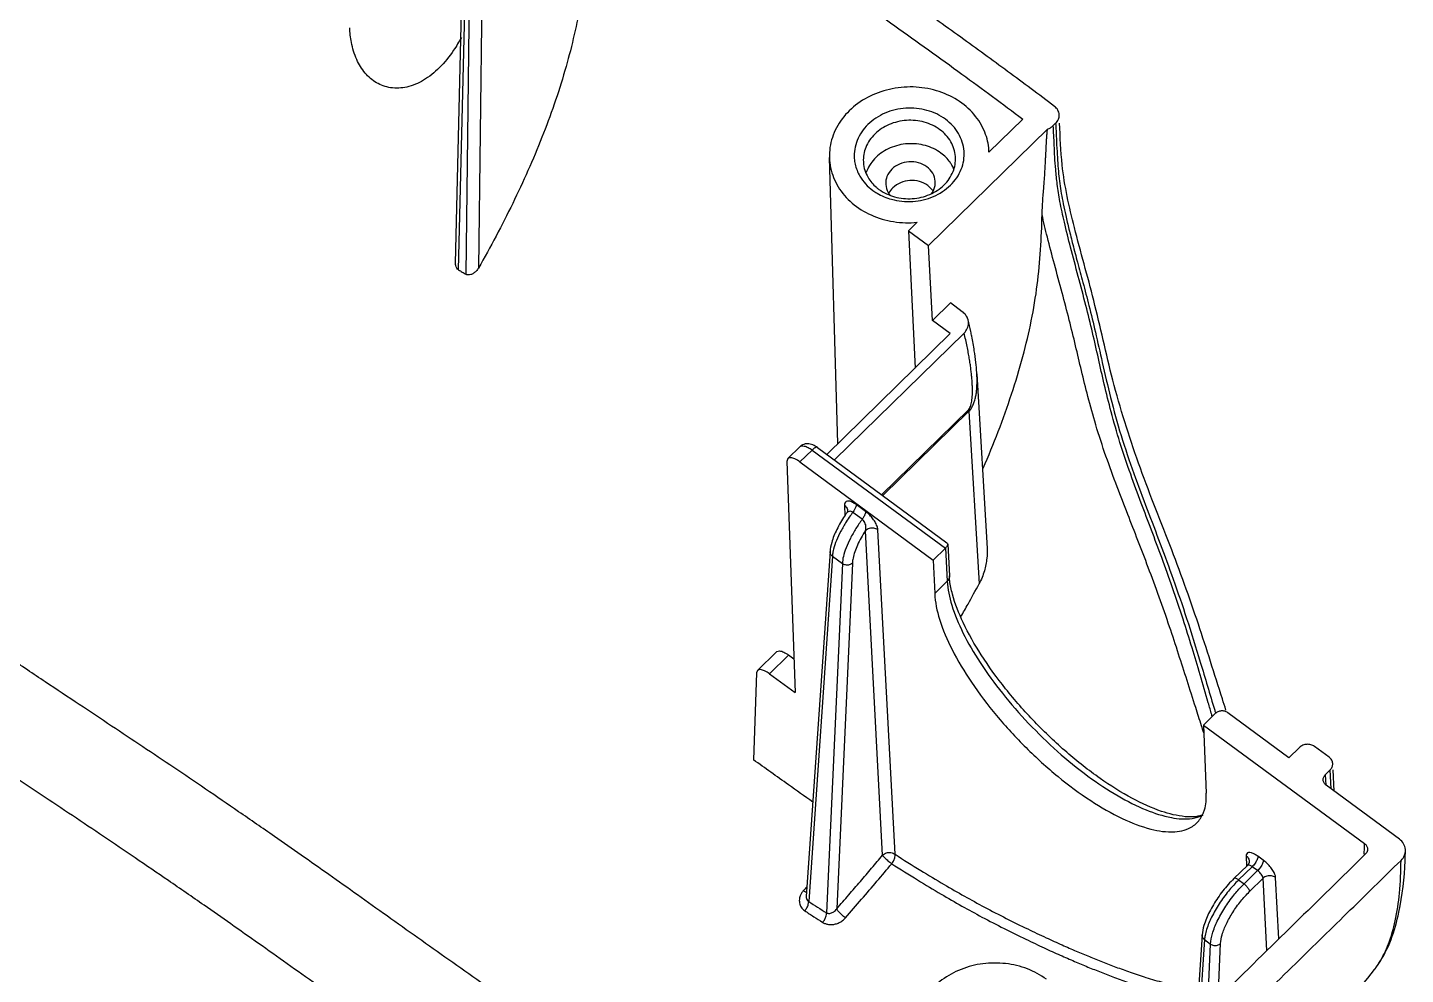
# Model space of a CAD drawing. Header units: inches. Extents: x 157915 to 159347, y -49911 to -48898.
# Drawn here: x 158983.06 to 159020.52, y -49868.74 to -49843.01 of the extents above; entities that cross this region are included whole.
import ezdxf

# ---------------------------------------------------------------- set-up
doc = ezdxf.new("R2010")
doc.units = ezdxf.units.IN
doc.header["$LTSCALE"] = 2
doc.header["$MEASUREMENT"] = 0
doc.layers.get('0').update_dxf_attribs({"linetype": 'CONTINUOUS'})

msp = doc.modelspace()

# ---------------------------------------------------------------- linework, layer by layer
at = {"color": 7, "linetype": 'Continuous'}
for p, q in [((158994.696, -49849.414), (158994.946, -49838.905)), ((158994.777, -49849.593), (158995.028, -49839.06)), ((158995.103, -49839.115), (158994.976, -49849.711)), ((158995.444, -49839.099), (158995.319, -49849.543)), ((159010.118, -49845.493), (159009.2, -49846.391)), ((159007.557, -49848.929), (159010.789, -49845.766)), ((159010.949, -49845.672), (159011.013, -49845.61)), ((159005.095, -49854.311), (159004.861, -49846.542)), ((159009.2, -49846.391), (159009.197, -49846.338)), ((159007.25, -49848.299), (159007.014, -49848.53)), ((159007.014, -49848.53), (159007.557, -49848.929)), ((159007.014, -49848.53), (159007.189, -49852.263)), ((159007.665, -49850.972), (159007.557, -49848.929)), ((159008.154, -49850.493), (159007.665, -49850.972)), ((159008.475, -49850.729), (159008.154, -49850.493)), ((159008.146, -49851.326), (159007.665, -49850.972)), ((159008.632, -49850.954), (159008.615, -49850.903)), ((159004.792, -49854.608), (159008.146, -49851.326)), ((159004.998, -49854.76), (159008.523, -49851.311)), ((159008.871, -49852.415), (159009.148, -49857.163)), ((159006.282, -49855.704), (159008.649, -49853.388)), ((159006.313, -49855.727), (159008.657, -49853.433)), ((159008.657, -49853.433), (159008.931, -49858.127)), ((159003.733, -49854.722), (159004.064, -49854.398)), ((159004.06, -49854.812), (159004.389, -49854.489)), ((159004.389, -49854.489), (159008.016, -49857.157)), ((159004.538, -49854.422), (159008.057, -49857.01)), ((159003.733, -49854.722), (159003.708, -49854.8)), ((159003.708, -49854.8), (159003.928, -49861.083)), ((159004.06, -49854.812), (159007.687, -49857.479)), ((159005.272, -49855.991), (159005.28, -49856.277)), ((159005.844, -49856.162), (159005.587, -49855.973)), ((159005.328, -49856.206), (159005.328, -49856.206)), ((159005.753, -49856.373), (159005.496, -49856.184)), ((159006.307, -49865.5), (159005.84, -49856.683)), ((159006.647, -49865.477), (159006.181, -49856.659)), ((159008.078, -49857.049), (159008.123, -49857.912)), ((159004.878, -49857.249), (159004.234, -49866.626)), ((159004.943, -49857.377), (159004.298, -49866.76)), ((159004.878, -49857.25), (159004.878, -49857.249)), ((159004.943, -49857.377), (159005.213, -49857.576)), ((159007.687, -49857.479), (159008.016, -49857.157)), ((159007.687, -49857.479), (159007.724, -49858.389)), ((159008.016, -49857.157), (159008.063, -49858.057)), ((159005.213, -49857.576), (159004.783, -49867.07)), ((159005.485, -49857.566), (159005.06, -49866.958)), ((159007.724, -49858.389), (159008.063, -49858.057)), ((159003.427, -49859.971), (159002.906, -49860.481)), ((159003.751, -49860.063), (159003.232, -49860.571)), ((159003.896, -49860.17), (159003.751, -49860.063)), ((159002.906, -49860.481), (159002.88, -49860.547)), ((159002.88, -49860.547), (159002.797, -49862.909)), ((159003.232, -49860.571), (159003.928, -49861.083)), ((159017.356, -49862.855), (159015.691, -49861.63)), ((159015.032, -49861.965), (159015.351, -49861.653)), ((159015.032, -49861.965), (159019.411, -49865.186)), ((159015.032, -49861.965), (159015.108, -49863.82)), ((159017.643, -49862.574), (159017.356, -49862.855)), ((159018.449, -49862.84), (159018.051, -49862.547)), ((159018.348, -49863.311), (159018.475, -49863.186)), ((159018.365, -49863.6), (159018.348, -49863.311)), ((159018.502, -49863.698), (159018.475, -49863.186)), ((159018.587, -49863.76), (159018.556, -49863.182)), ((159020.36, -49865.064), (159018.37, -49863.6)), ((159016.195, -49865.519), (159016.203, -49865.801)), ((159016.276, -49865.668), (159016.276, -49865.668)), ((159016.658, -49865.639), (159016.511, -49865.531)), ((159016.227, -49865.778), (159015.859, -49866.138)), ((159015.859, -49866.138), (159015.859, -49866.138)), ((159016.358, -49865.814), (159015.989, -49866.174)), ((159016.136, -49866.283), (159016.505, -49865.922)), ((159016.286, -49866.49), (159016.653, -49866.13)), ((159016.505, -49865.922), (159016.358, -49865.814)), ((159016.757, -49868.094), (159016.653, -49866.13)), ((159017.082, -49867.776), (159016.993, -49866.107)), ((159015.989, -49866.174), (159016.136, -49866.283)), ((159014.996, -49867.668), (159014.838, -49869.972)), ((159015.061, -49867.797), (159014.917, -49869.894)), ((159014.996, -49867.669), (159014.996, -49867.668)), ((159015.061, -49867.797), (159015.224, -49867.916)), ((159015.144, -49869.672), (159015.224, -49867.916)), ((159015.428, -49869.394), (159015.496, -49867.906))]:
    msp.add_line(p, q, dxfattribs=at)
for points, start_tangent, end_tangent in [([(158998.315, -49838.417), (158998.314, -49839.557), (158998.266, -49840.884), (158998.079, -49842.427), (158997.669, -49844.177), (158997.045, -49845.989), (158996.25, -49847.787), (158995.319, -49849.543)], (0.004081, -0.999992), (-0.498607, -0.866828)), ([(159010.982, -49845.148), (159010.343, -49844.669), (159009.708, -49844.199), (159009.075, -49843.735), (159008.432, -49843.269), (159007.762, -49842.788), (159007.046, -49842.278), (159006.264, -49841.726), (159005.397, -49841.118)], (-0.79799, 0.602671), (-0.818964, 0.573845)), ([(159004.822, -49841.68), (159006.637, -49842.959), (159008.465, -49844.272), (159010.118, -49845.493)], (0.818907, -0.573926), (0.799738, -0.600349)), ([(158994.854, -49843.275), (158994.644, -49843.624), (158994.254, -49844.101), (158993.822, -49844.44), (158993.37, -49844.624), (158992.931, -49844.642), (158992.546, -49844.506), (158992.238, -49844.244), (158992.01, -49843.877), (158991.865, -49843.409), (158991.819, -49843.01)], (-0.472741, -0.881202), (-0.046412, 0.998922)), ([(159009.198, -49846.338), (159009.087, -49845.851), (159008.792, -49845.365), (159008.34, -49844.978), (159007.771, -49844.723), (159007.137, -49844.622), (159006.493, -49844.686), (159005.897, -49844.908), (159005.402, -49845.268), (159005.052, -49845.735), (159004.877, -49846.267), (159004.862, -49846.542)], (-0.06476, 0.997901), (0.030097, -0.999547)), ([(159011.109, -49845.374), (159011.071, -49845.249), (159010.982, -49845.148)], (-0.062242, 0.998061), (-0.797974, 0.602692)), ([(159008.019, -49845.5), (159007.514, -49845.257), (159006.936, -49845.199), (159006.372, -49845.334), (159005.909, -49845.641), (159005.616, -49846.074), (159005.539, -49846.566), (159005.562, -49846.72)], (-0.805578, 0.59249), (0.217224, -0.976122)), ([(159007.865, -49845.783), (159007.442, -49845.579), (159006.957, -49845.531), (159006.484, -49845.644), (159006.096, -49845.901), (159005.85, -49846.264), (159005.784, -49846.652)], (-0.805578, 0.59249), (0.045377, -0.99897)), ([(159008.446, -49846.859), (159008.523, -49846.366), (159008.373, -49845.889), (159008.019, -49845.5)], (0.369972, 0.929043), (-0.805578, 0.59249)), ([(159011.013, -49845.61), (159011.088, -49845.5), (159011.109, -49845.374)], (0.714712, 0.699419), (-0.062242, 0.998061)), ([(159008.29, -49846.535), (159008.288, -49846.51), (159008.162, -49846.109), (159007.865, -49845.783)], (-0.045377, 0.99897), (-0.805578, 0.59249)), ([(159010.644, -49848.088), (159010.655, -49847.851), (159010.669, -49847.634), (159010.685, -49847.438), (159010.698, -49847.262), (159010.71, -49847.105), (159010.719, -49846.962), (159010.727, -49846.833), (159010.734, -49846.714), (159010.739, -49846.604), (159010.744, -49846.503), (159010.749, -49846.41), (159010.753, -49846.324), (159010.757, -49846.245), (159010.76, -49846.171), (159010.764, -49846.102), (159010.768, -49846.039), (159010.772, -49845.979), (159010.776, -49845.922), (159010.78, -49845.868), (159010.785, -49845.817), (159010.789, -49845.766)], (0.023586, 0.999722), (0.099089, 0.995079)), ([(159010.789, -49845.766), (159010.875, -49845.729), (159010.949, -49845.672)], (0.953308, 0.302001), (0.714712, 0.699419)), ([(159015.257, -49861.68), (159015.163, -49861.361), (159014.94, -49860.597), (159014.722, -49859.864), (159014.478, -49859.088), (159014.19, -49858.233), (159013.897, -49857.414), (159013.617, -49856.664), (159013.34, -49855.932), (159013.053, -49855.149), (159012.762, -49854.282), (159012.522, -49853.451), (159012.336, -49852.703), (159012.176, -49852.001), (159012.016, -49851.297), (159011.834, -49850.557), (159011.628, -49849.769), (159011.419, -49848.98), (159011.25, -49848.294), (159011.131, -49847.732), (159011.057, -49847.264), (159011.015, -49846.867), (159010.99, -49846.521), (159010.975, -49846.212), (159010.962, -49845.932), (159010.949, -49845.672)], (-0.279418, 0.96017), (-0.054559, 0.998511)), ([(159011.013, -49845.61), (159011.032, -49846.019), (159011.05, -49846.375), (159011.07, -49846.692), (159011.095, -49846.979), (159011.127, -49847.247), (159011.167, -49847.514), (159011.22, -49847.798), (159011.288, -49848.117), (159011.374, -49848.484), (159011.48, -49848.905), (159011.607, -49849.387), (159011.754, -49849.936), (159011.918, -49850.565), (159012.093, -49851.285), (159012.281, -49852.109), (159012.506, -49853.061), (159012.792, -49854.093), (159013.141, -49855.132), (159013.503, -49856.106), (159013.856, -49857.035), (159014.208, -49857.997), (159014.574, -49859.066), (159014.946, -49860.255), (159015.337, -49861.562)], (0.05448, -0.998515), (0.285031, -0.958518)), ([(159015.643, -49861.559), (159015.546, -49861.254), (159014.893, -49859.221), (159014.117, -49857.068), (159013.266, -49854.847), (159012.568, -49852.589), (159012.049, -49850.424), (159011.522, -49848.44), (159011.191, -49846.741), (159011.12, -49845.603)], (-0.302411, 0.953178), (-0.045273, 0.998975)), ([(159007.895, -49846.418), (159007.472, -49846.215), (159006.987, -49846.166), (159006.514, -49846.279), (159006.125, -49846.537)], (-0.805578, 0.59249), (-0.714315, -0.699824)), ([(159004.862, -49846.542), (159004.894, -49846.817), (159005.101, -49847.335), (159005.479, -49847.777), (159005.996, -49848.101), (159006.604, -49848.281), (159007.25, -49848.299)], (0.030097, -0.999547), (0.995095, 0.098925)), ([(159005.784, -49846.652), (159005.785, -49846.677), (159005.911, -49847.078), (159006.138, -49847.349)], (0.045377, -0.99897), (0.757647, -0.652665)), ([(159006.125, -49846.537), (159005.88, -49846.9)], (-0.714315, -0.699824), (-0.369972, -0.929043)), ([(159006.208, -49847.404), (159006.631, -49847.607), (159007.116, -49847.656), (159007.589, -49847.543), (159007.978, -49847.286), (159008.223, -49846.923), (159008.29, -49846.535)], (0.805578, -0.59249), (-0.045377, 0.99897)), ([(159007.513, -49846.792), (159007.285, -49846.683), (159007.024, -49846.657), (159006.769, -49846.717), (159006.56, -49846.856), (159006.427, -49847.052), (159006.392, -49847.261)], (-0.805578, 0.59249), (0.045985, -0.998942)), ([(159008.144, -49846.67), (159007.895, -49846.418)], (-0.577347, 0.816499), (-0.805578, 0.59249)), ([(159005.562, -49846.72), (159005.689, -49847.044), (159006.043, -49847.433)], (0.217224, -0.976122), (0.805578, -0.59249)), ([(159005.88, -49846.9), (159005.864, -49846.944)], (-0.369972, -0.929043), (-0.323786, -0.946131)), ([(159006.548, -49847.675), (159007.126, -49847.734), (159007.689, -49847.599), (159008.153, -49847.292), (159008.446, -49846.859)], (0.963375, -0.268158), (0.369972, 0.929043)), ([(159007.741, -49847.197), (159007.74, -49847.184), (159007.672, -49846.968), (159007.513, -49846.792)], (-0.045985, 0.998942), (-0.805578, 0.59249)), ([(159008.192, -49846.745), (159008.144, -49846.67)], (-0.502221, 0.864739), (-0.577347, 0.816499)), ([(159008.252, -49846.867), (159008.192, -49846.745)], (-0.375255, 0.926922), (-0.502221, 0.864739)), ([(159006.138, -49847.349), (159006.208, -49847.404)], (0.757647, -0.652665), (0.805578, -0.59249)), ([(159006.392, -49847.261), (159006.393, -49847.274), (159006.46, -49847.49), (159006.509, -49847.56)], (0.045985, -0.998942), (0.631541, -0.775342)), ([(159006.583, -49847.364), (159006.474, -49847.51)], (-0.714315, -0.699824), (-0.465606, -0.884992)), ([(159007.536, -49847.3), (159007.308, -49847.191), (159007.047, -49847.165), (159006.793, -49847.226), (159006.583, -49847.364)], (-0.805578, 0.59249), (-0.714315, -0.699824)), ([(159007.679, -49847.449), (159007.536, -49847.3)], (-0.55404, 0.83249), (-0.805578, 0.59249)), ([(159007.641, -49847.522), (159007.705, -49847.406), (159007.741, -49847.197)], (0.583026, 0.812454), (-0.045985, 0.998942)), ([(159006.043, -49847.433), (159006.156, -49847.508)], (0.805578, -0.59249), (0.857714, -0.514127)), ([(159006.156, -49847.508), (159006.548, -49847.675)], (0.857714, -0.514127), (0.963375, -0.268158)), ([(159009.043, -49854.982), (159009.452, -49853.985), (159010.122, -49851.944), (159010.513, -49849.998), (159010.644, -49848.088)], (0.397506, 0.9176), (0.023569, 0.999722)), ([(159014.978, -49861.982), (159014.821, -49861.49), (159014.586, -49860.753), (159014.356, -49860.037), (159014.111, -49859.295), (159013.828, -49858.486), (159013.531, -49857.681), (159013.25, -49856.945), (159012.973, -49856.238), (159012.684, -49855.49), (159012.382, -49854.66), (159012.104, -49853.804), (159011.889, -49853.034), (159011.715, -49852.332), (159011.554, -49851.654), (159011.383, -49850.956), (159011.19, -49850.216), (159010.98, -49849.44), (159010.787, -49848.7), (159010.644, -49848.088)], (-0.305117, 0.952315), (-0.208406, 0.978042)), ([(158994.777, -49849.593), (158994.729, -49849.547), (158994.701, -49849.478), (158994.696, -49849.415)], (-0.861522, 0.507719), (0.024315, 0.999704)), ([(158994.777, -49849.593), (158994.877, -49849.652), (158994.976, -49849.711)], (0.861522, -0.507719), (0.859766, -0.510688)), ([(158995.319, -49849.543), (158995.258, -49849.626), (158995.186, -49849.687), (158995.112, -49849.723), (158995.039, -49849.731), (158994.976, -49849.711)], (-0.498607, -0.866828), (-0.859766, 0.510688)), ([(159008.559, -49850.809), (159008.475, -49850.729)], (-0.623347, 0.781946), (-0.805578, 0.59249)), ([(159003.568, -49874.165), (159002.993, -49873.851), (159002.515, -49873.582), (159002.045, -49873.313), (159001.133, -49872.772), (159000.255, -49872.232), (158999.408, -49871.694), (158997.794, -49870.627), (158997.025, -49870.103), (158996.276, -49869.586), (158995.382, -49868.961), (158994.511, -49868.346), (158992.834, -49867.154), (158992.03, -49866.582), (158991.251, -49866.03), (158990.497, -49865.499), (158989.77, -49864.991), (158988.799, -49864.32), (158987.896, -49863.703), (158987.035, -49863.121), (158986.192, -49862.556), (158985.343, -49861.991), (158984.466, -49861.408), (158983.54, -49860.792), (158983.053, -49860.464), (158982.546, -49860.117), (158981.873, -49859.647), (158981.521, -49859.395), (158981.158, -49859.132), (158980.402, -49858.569), (158979.605, -49857.962), (158977.918, -49856.639), (158977.048, -49855.938), (158976.177, -49855.21), (158975.498, -49854.618), (158974.77, -49853.952), (158973.224, -49852.436), (158971.837, -49850.975)], (-0.880099, 0.474791), (-0.679136, 0.734012)), ([(159008.523, -49851.31), (159008.609, -49851.189), (159008.642, -49851.043), (159008.631, -49850.954)], (0.714712, 0.699419), (-0.243022, 0.970021)), ([(159008.615, -49850.903), (159008.559, -49850.809)], (-0.383715, 0.923451), (-0.623347, 0.781946)), ([(159008.705, -49851.269), (159008.632, -49850.954)], (-0.210401, 0.977615), (-0.243839, 0.969816)), ([(159008.689, -49852.143), (159008.666, -49851.997), (159008.638, -49851.841), (159008.606, -49851.675), (159008.568, -49851.498), (159008.523, -49851.311)], (-0.145146, 0.98941), (-0.24158, 0.970381)), ([(159008.732, -49851.397), (159008.705, -49851.269)], (-0.196923, 0.980419), (-0.210401, 0.977615)), ([(159008.871, -49852.417), (159008.869, -49852.385), (159008.844, -49852.109), (159008.801, -49851.789), (159008.732, -49851.397)], (-0.058095, 0.998311), (-0.196923, 0.980419)), ([(159008.723, -49852.409), (159008.707, -49852.28), (159008.689, -49852.143)], (-0.10645, 0.994318), (-0.145146, 0.98941)), ([(159008.657, -49853.433), (159008.727, -49853.343), (159008.781, -49853.237), (159008.816, -49853.13), (159008.843, -49853.018), (159008.86, -49852.902), (159008.871, -49852.781), (159008.876, -49852.655), (159008.875, -49852.522), (159008.871, -49852.417)], (0.732019, 0.681284), (-0.05805, 0.998314)), ([(159008.748, -49852.752), (159008.743, -49852.645), (159008.734, -49852.53), (159008.723, -49852.409)], (-0.037235, 0.999307), (-0.10645, 0.994318)), ([(159001.656, -49876.036), (159001.081, -49875.722), (159000.603, -49875.453), (159000.133, -49875.184), (158999.222, -49874.643), (158998.343, -49874.103), (158997.496, -49873.565), (158995.882, -49872.498), (158995.113, -49871.974), (158994.364, -49871.457), (158993.47, -49870.832), (158992.599, -49870.217), (158990.922, -49869.025), (158990.118, -49868.453), (158989.339, -49867.901), (158988.585, -49867.37), (158987.858, -49866.862), (158986.887, -49866.191), (158985.984, -49865.574), (158985.123, -49864.992), (158984.28, -49864.427), (158983.431, -49863.862), (158982.554, -49863.279), (158981.628, -49862.663), (158981.141, -49862.335), (158980.634, -49861.989), (158979.961, -49861.518), (158979.609, -49861.266), (158979.246, -49861.003), (158978.49, -49860.44), (158977.693, -49859.833), (158976.006, -49858.51), (158975.136, -49857.809), (158974.265, -49857.081), (158973.586, -49856.489), (158972.858, -49855.823), (158971.312, -49854.307), (158969.925, -49852.846)], (-0.880095, 0.474797), (-0.679135, 0.734014)), ([(159008.649, -49853.388), (159008.684, -49853.338), (159008.71, -49853.271), (159008.727, -49853.198), (159008.738, -49853.121), (159008.746, -49853.037), (159008.75, -49852.948), (159008.751, -49852.853), (159008.748, -49852.752)], (0.719529, 0.694462), (-0.037235, 0.999307)), ([(159008.649, -49853.388), (159008.653, -49853.404), (159008.655, -49853.419), (159008.657, -49853.433)], (0.245187, -0.969476), (0.046105, -0.998937)), ([(159004.133, -49854.349), (159004.064, -49854.398)], (-0.893564, -0.448936), (-0.71538, -0.698736)), ([(159004.065, -49854.398), (159004.098, -49854.379), (159004.178, -49854.381), (159004.28, -49854.42), (159004.389, -49854.489)], (0.733816, 0.679348), (0.805571, -0.592499)), ([(159004.413, -49854.35), (159004.267, -49854.318), (159004.133, -49854.349)], (-0.922948, 0.384924), (-0.893564, -0.448936)), ([(159004.537, -49854.423), (159004.53, -49854.417), (159004.47, -49854.428), (159004.389, -49854.489)], (-0.740167, 0.672423), (-0.714712, -0.699419)), ([(159004.538, -49854.422), (159004.413, -49854.35)], (-0.804515, 0.593933), (-0.922948, 0.384924)), ([(159004.06, -49854.812), (159003.922, -49854.729), (159003.807, -49854.698), (159003.733, -49854.722)], (-0.805578, 0.59249), (-0.720004, -0.69397)), ([(159005.587, -49855.973), (159005.488, -49855.912), (159005.391, -49855.879), (159005.318, -49855.888), (159005.28, -49855.931), (159005.272, -49855.991)], (-0.805726, 0.592288), (0.028942, -0.999581)), ([(159005.272, -49855.991), (159005.341, -49856.078), (159005.353, -49856.139)], (0.803282, -0.595599), (0.030674, -0.999529)), ([(159005.587, -49855.973), (159005.578, -49856.033), (159005.546, -49856.107), (159005.496, -49856.184)], (0.040893, -0.999164), (-0.597733, -0.801696)), ([(159005.276, -49856.283), (159005.063, -49856.65), (159004.923, -49857.004), (159004.878, -49857.25)], (-0.55401, -0.83251), (-0.065128, -0.997877)), ([(159005.753, -49856.373), (159005.582, -49856.623), (159005.431, -49856.89), (159005.314, -49857.151), (159005.241, -49857.385), (159005.213, -49857.576)], (-0.595518, -0.803342), (-0.046618, -0.998913)), ([(159005.328, -49856.206), (159005.276, -49856.283)], (-0.574831, -0.818272), (-0.55401, -0.83251)), ([(159005.429, -49856.276), (159005.32, -49856.439)], (-0.577168, -0.816625), (-0.53589, -0.844288)), ([(159005.35, -49856.161), (159005.328, -49856.206)], (-0.246948, -0.969029), (-0.581358, -0.813648)), ([(159005.352, -49856.18), (159005.328, -49856.206)], (-0.758894, -0.651214), (-0.57163, -0.820511)), ([(159005.353, -49856.139), (159005.35, -49856.161)], (-0.046967, -0.998896), (-0.246948, -0.969029)), ([(159005.496, -49856.184), (159005.45, -49856.16), (159005.398, -49856.156), (159005.352, -49856.18)], (-0.807731, 0.589551), (-0.758894, -0.651214)), ([(159005.47, -49856.219), (159005.429, -49856.276)], (-0.591239, -0.806497), (-0.577168, -0.816625)), ([(159005.496, -49856.184), (159005.47, -49856.219)], (-0.599967, -0.800025), (-0.591239, -0.806497)), ([(159005.844, -49856.162), (159005.834, -49856.222), (159005.802, -49856.295), (159005.753, -49856.373)], (0.040906, -0.999163), (-0.597728, -0.801699)), ([(159005.84, -49856.683), (159005.855, -49856.6), (159005.848, -49856.525), (159005.824, -49856.46), (159005.79, -49856.409), (159005.753, -49856.373)], (0.294047, 0.955791), (-0.803419, 0.595414)), ([(159006.181, -49856.659), (159006.158, -49856.557), (159006.102, -49856.444), (159006.023, -49856.333), (159005.933, -49856.237), (159005.844, -49856.162)], (-0.052293, 0.998632), (-0.805436, 0.592683)), ([(159005.32, -49856.439), (159005.17, -49856.699), (159005.053, -49856.95)], (-0.53589, -0.844288), (-0.372212, -0.928148)), ([(159005.84, -49856.683), (159005.723, -49856.877), (159005.624, -49857.074), (159005.55, -49857.26), (159005.504, -49857.426), (159005.485, -49857.566)], (-0.547379, -0.836885), (-0.044905, -0.998991)), ([(159006.181, -49856.659), (159006.069, -49856.614), (159005.944, -49856.623), (159005.84, -49856.683)], (-0.807876, 0.589352), (-0.71604, -0.698059)), ([(159005.053, -49856.95), (159004.976, -49857.18), (159004.958, -49857.262)], (-0.372212, -0.928148), (-0.187276, -0.982307)), ([(159008.069, -49857.085), (159008.016, -49857.157)], (-0.389751, -0.92092), (-0.714712, -0.699419)), ([(159008.057, -49857.011), (159008.075, -49857.035), (159008.078, -49857.046)], (0.787759, -0.615984), (0.062879, -0.998021)), ([(159008.078, -49857.046), (159008.069, -49857.085)], (0.062879, -0.998021), (-0.389751, -0.92092)), ([(159004.943, -49857.377), (159004.888, -49857.308), (159004.878, -49857.25)], (-0.80288, 0.59614), (0.053839, 0.99855)), ([(159004.958, -49857.262), (159004.943, -49857.377)], (-0.187276, -0.982307), (-0.066954, -0.997756)), ([(159009.148, -49857.161), (159009.142, -49857.428), (159009.075, -49857.772), (159008.931, -49858.127)], (0.05888, -0.998265), (-0.469418, -0.882976)), ([(159005.485, -49857.566), (159005.402, -49857.61), (159005.302, -49857.613), (159005.213, -49857.576)], (-0.741644, -0.670793), (-0.808275, 0.588805)), ([(159008.123, -49857.912), (159008.118, -49857.961), (159008.063, -49858.057)], (0.049267, -0.998786), (-0.713413, -0.700744)), ([(159008.063, -49858.057), (159008.188, -49858.705), (159008.493, -49859.455), (159008.96, -49860.267), (159009.565, -49861.102), (159010.279, -49861.92), (159011.067, -49862.683), (159011.891, -49863.351), (159012.709, -49863.89), (159013.477, -49864.272), (159014.159, -49864.48), (159014.721, -49864.504)], (0.052806, -0.998605), (0.989271, 0.14609)), ([(159008.134, -49858.045), (159008.123, -49857.912)], (-0.120635, 0.992697), (-0.050113, 0.998744)), ([(159008.207, -49858.407), (159008.134, -49858.045)], (-0.259233, 0.965815), (-0.120635, 0.992697)), ([(159008.438, -49859.017), (159008.631, -49858.676), (159008.931, -49858.127)], (0.499395, 0.866374), (0.469418, 0.882976)), ([(159007.724, -49858.389), (159007.857, -49859.091), (159008.197, -49859.911), (159008.723, -49860.8), (159009.407, -49861.707), (159010.207, -49862.578), (159011.077, -49863.364), (159011.967, -49864.019), (159012.825, -49864.504), (159013.601, -49864.792), (159014.25, -49864.865), (159014.735, -49864.72), (159014.85, -49864.625)], (0.040965, -0.999161), (0.707097, 0.707117)), ([(159015, -49864.407), (159014.988, -49864.412), (159014.538, -49864.455), (159013.891, -49864.311), (159013.099, -49863.959), (159012.221, -49863.414), (159011.317, -49862.706), (159010.444, -49861.878), (159009.653, -49860.978), (159008.99, -49860.058), (159008.498, -49859.179), (159008.207, -49858.407)], (-0.933219, -0.359308), (-0.259233, 0.965815)), ([(159003.427, -49859.971), (159003.431, -49859.968), (159003.506, -49859.949), (159003.618, -49859.983), (159003.751, -49860.063)], (0.695132, 0.718882), (0.805578, -0.59249)), ([(159003.232, -49860.571), (159003.099, -49860.491), (159002.986, -49860.458), (159002.909, -49860.478), (159002.906, -49860.481)], (-0.805578, 0.59249), (-0.697745, -0.716346)), ([(159015.337, -49861.562), (159015.362, -49861.649)], (0.285031, -0.958518), (0.285285, -0.958443)), ([(159015.691, -49861.63), (159015.61, -49861.591), (159015.517, -49861.582), (159015.425, -49861.604), (159015.351, -49861.653)], (-0.805578, 0.59249), (-0.714712, -0.699419)), ([(159015.041, -49862.177), (159014.978, -49861.982)], (-0.306272, 0.951944), (-0.305117, 0.952315)), ([(159015.271, -49861.731), (159015.257, -49861.68)], (-0.279464, 0.960156), (-0.279418, 0.96017)), ([(159018.051, -49862.547), (159017.954, -49862.5), (159017.841, -49862.489), (159017.732, -49862.515), (159017.643, -49862.574)], (-0.805578, 0.59249), (-0.714712, -0.699419)), ([(159004.41, -49864.057), (159003.746, -49863.586), (159002.797, -49862.909)], (-0.817509, 0.575916), (-0.813817, 0.581121)), ([(159018.547, -49863.012), (159018.547, -49863.008), (159018.518, -49862.915), (159018.449, -49862.84)], (-0.052334, 0.99863), (-0.805578, 0.59249)), ([(159018.475, -49863.186), (159018.532, -49863.103), (159018.547, -49863.012)], (0.714712, 0.699419), (-0.052334, 0.99863)), ([(159018.288, -49863.458), (159018.301, -49863.38), (159018.348, -49863.311)], (-0.058118, 0.99831), (0.714712, 0.699419)), ([(159018.37, -49863.6), (159018.313, -49863.538), (159018.288, -49863.46), (159018.288, -49863.458)], (-0.805578, 0.59249), (-0.058118, 0.99831)), ([(159015.061, -49864.27), (159015.108, -49863.82)], (0.2903, 0.956936), (-0.040965, 0.999161)), ([(159014.85, -49864.625), (159015.026, -49864.365), (159015.061, -49864.27)], (0.707097, 0.707117), (0.2903, 0.956936)), ([(159014.721, -49864.504), (159015.02, -49864.413)], (0.989271, 0.14609), (0.893954, 0.448158)), ([(159019.403, -49865.472), (159019.408, -49865.335)], (0.039754, 0.999209), (0.02795, 0.999609)), ([(159019.408, -49865.335), (159019.411, -49865.186)], (0.02795, 0.999609), (0.016109, 0.99987)), ([(159019.411, -49865.186), (159019.468, -49865.248), (159019.493, -49865.326), (159019.493, -49865.341)], (0.805578, -0.59249), (-0.015595, -0.999878)), ([(159019.493, -49865.341), (159019.48, -49865.406), (159019.433, -49865.475)], (-0.015595, -0.999878), (-0.713752, -0.700399)), ([(159020.524, -49865.376), (159020.523, -49865.345), (159020.474, -49865.19), (159020.36, -49865.064)], (0.018588, 0.999827), (-0.805578, 0.59249)), ([(159020.404, -49865.643), (159020.498, -49865.504), (159020.524, -49865.376)], (0.714427, 0.69971), (0.018588, 0.999827)), ([(159020.515, -49865.653), (159020.524, -49865.376)], (0.042354, 0.999103), (0.019283, 0.999814)), ([(159005.06, -49866.958), (159005.386, -49866.583), (159005.703, -49866.215), (159006.01, -49865.854), (159006.307, -49865.5)], (0.659303, 0.751877), (0.640113, 0.768281)), ([(159005.3, -49867.204), (159005.737, -49866.701), (159006.155, -49866.211), (159006.556, -49865.733)], (0.658682, 0.752421), (0.639663, 0.768656)), ([(159006.307, -49865.5), (159006.411, -49865.44), (159006.535, -49865.431), (159006.647, -49865.477)], (0.716039, 0.69806), (0.807876, -0.589353)), ([(159006.307, -49865.5), (159006.36, -49865.566), (159006.453, -49865.653), (159006.556, -49865.733)], (0.482309, -0.876001), (0.821651, -0.569991)), ([(159006.556, -49865.733), (159006.612, -49865.644), (159006.644, -49865.553), (159006.647, -49865.477)], (0.630116, 0.776501), (-0.182404, 0.983224)), ([(159006.556, -49865.733), (159007.26, -49866.175), (159007.9, -49866.561), (159008.463, -49866.884), (159009.01, -49867.183), (159009.611, -49867.494), (159010.2, -49867.785), (159010.705, -49868.023), (159011.14, -49868.22), (159011.528, -49868.389), (159011.891, -49868.541), (159012.248, -49868.684), (159012.617, -49868.824), (159013.013, -49868.966), (159013.446, -49869.109), (159013.924, -49869.252), (159014.45, -49869.388), (159014.872, -49869.477)], (0.841102, -0.540877), (0.983344, -0.181756)), ([(159006.647, -49865.477), (159007.344, -49865.915), (159007.978, -49866.296), (159008.535, -49866.616), (159009.076, -49866.911), (159009.67, -49867.219), (159010.254, -49867.508), (159010.755, -49867.745), (159011.187, -49867.941), (159011.571, -49868.109), (159011.93, -49868.259), (159012.284, -49868.401), (159012.649, -49868.541), (159013.041, -49868.681), (159013.469, -49868.823), (159013.942, -49868.964), (159014.462, -49869.097), (159014.892, -49869.186)], (0.841513, -0.540237), (0.984258, -0.176735)), ([(159019.433, -49865.475), (159017.515, -49867.353), (159015.496, -49869.328), (159013.251, -49871.525)], (-0.714214, -0.699928), (-0.714712, -0.699419)), ([(159013.903, -49872.004), (159015.766, -49870.181), (159017.439, -49868.544), (159018.933, -49867.081), (159020.404, -49865.643)], (0.714712, 0.699419), (0.714712, 0.699419)), ([(159016.511, -49865.531), (159016.424, -49865.475), (159016.334, -49865.437), (159016.256, -49865.431), (159016.208, -49865.462), (159016.195, -49865.519)], (-0.805642, 0.592403), (0.028812, -0.999585)), ([(159016.195, -49865.519), (159016.264, -49865.607), (159016.276, -49865.668)], (0.803282, -0.595599), (0.030674, -0.999529)), ([(159016.248, -49865.753), (159016.227, -49865.778)], (-0.572342, -0.820015), (-0.714979, -0.699145)), ([(159016.244, -49865.769), (159016.227, -49865.778)], (-0.971017, -0.23901), (-0.73768, -0.675151)), ([(159016.358, -49865.814), (159016.319, -49865.789), (159016.279, -49865.772), (159016.244, -49865.769)], (-0.805595, 0.592466), (-0.971017, -0.23901)), ([(159016.276, -49865.668), (159016.273, -49865.7), (159016.248, -49865.753)], (0.031342, -0.999509), (-0.572342, -0.820015)), ([(159016.398, -49865.769), (159016.358, -49865.814)], (-0.639596, -0.768711), (-0.714712, -0.699419)), ([(159016.511, -49865.531), (159016.492, -49865.615), (159016.436, -49865.719), (159016.398, -49865.769)], (0.040965, -0.999161), (-0.639596, -0.768711)), ([(159016.658, -49865.639), (159016.64, -49865.724), (159016.584, -49865.827), (159016.505, -49865.922)], (0.040965, -0.999161), (-0.714712, -0.699419)), ([(159016.993, -49866.107), (159016.975, -49866.026), (159016.921, -49865.92), (159016.838, -49865.808), (159016.746, -49865.712), (159016.658, -49865.639)], (-0.053305, 0.998578), (-0.805514, 0.592577)), ([(159019.782, -49868.472), (159020.346, -49867.054), (159020.515, -49865.653)], (0.567192, 0.823586), (0.042354, 0.999103)), ([(159019.819, -49868.413), (159020.064, -49867.914), (159020.247, -49867.286), (159020.362, -49866.533), (159020.404, -49865.642)], (0.530956, 0.847399), (0.004238, 0.999991)), ([(159015.859, -49866.138), (159015.706, -49866.298)], (-0.714768, -0.699361), (-0.664921, -0.746913)), ([(159015.989, -49866.174), (159015.917, -49866.135), (159015.866, -49866.133), (159015.859, -49866.139)], (-0.805578, 0.59249), (-0.652969, -0.757385)), ([(159016.653, -49866.13), (159016.645, -49866.094), (159016.621, -49866.047), (159016.585, -49865.997), (159016.544, -49865.954), (159016.505, -49865.922)], (-0.045994, 0.998942), (-0.80556, 0.592514)), ([(159016.993, -49866.107), (159016.882, -49866.062), (159016.757, -49866.07), (159016.653, -49866.13)], (-0.807876, 0.589353), (-0.716039, -0.69806)), ([(159004.155, -49866.466), (159004.102, -49866.538)], (-0.659187, -0.751979), (-0.509886, -0.860242)), ([(159004.184, -49866.432), (159004.154, -49866.465)], (-0.65985, -0.751397), (-0.660246, -0.75105)), ([(159004.155, -49866.466), (159004.232, -49866.512), (159004.24, -49866.517)], (0.817496, -0.575935), (0.88617, -0.46336)), ([(159004.252, -49866.354), (159004.184, -49866.432)], (-0.658928, -0.752206), (-0.65985, -0.751397)), ([(159015.706, -49866.298), (159015.424, -49866.659), (159015.195, -49867.044), (159015.045, -49867.414), (159014.996, -49867.669)], (-0.664921, -0.746913), (-0.064895, -0.997892)), ([(159015.713, -49866.478), (159015.459, -49866.826), (159015.255, -49867.183), (159015.119, -49867.518)], (-0.631112, -0.775691), (-0.300963, -0.953636)), ([(159015.224, -49867.916), (159015.276, -49867.634), (159015.409, -49867.296), (159015.609, -49866.937), (159015.861, -49866.587), (159016.08, -49866.339)], (0.046776, 0.998905), (0.697364, 0.716717)), ([(159015.496, -49867.906), (159015.541, -49867.663), (159015.656, -49867.369), (159015.829, -49867.057), (159016.048, -49866.753), (159016.286, -49866.49)], (0.045227, 0.998977), (0.71475, 0.69938)), ([(159015.946, -49866.217), (159015.713, -49866.478)], (-0.701827, -0.712347), (-0.631112, -0.775691)), ([(159015.989, -49866.174), (159015.946, -49866.217)], (-0.714728, -0.699402), (-0.701827, -0.712347)), ([(159016.08, -49866.339), (159016.136, -49866.283)], (0.697364, 0.716717), (0.71473, 0.6994)), ([(159016.136, -49866.283), (159016.209, -49866.349), (159016.263, -49866.425), (159016.286, -49866.49)], (0.805578, -0.59249), (0.058484, -0.998288)), ([(159004.102, -49866.538), (159004.084, -49866.572), (159004.046, -49866.697), (159004.055, -49866.829), (159004.109, -49866.939), (159004.191, -49867.015)], (-0.509886, -0.860242), (0.837799, -0.545978)), ([(159004.191, -49867.015), (159004.25, -49866.929), (159004.288, -49866.838), (159004.298, -49866.76)], (0.644075, 0.764962), (-0.073228, 0.997315)), ([(159004.234, -49866.626), (159004.238, -49866.68), (159004.262, -49866.729), (159004.298, -49866.76)], (-0.069076, -0.997611), (0.881822, -0.471583)), ([(159004.298, -49866.76), (159004.542, -49866.917), (159004.783, -49867.07)], (0.838527, -0.54486), (0.845251, -0.53437)), ([(159004.191, -49867.015), (159004.437, -49867.173), (159004.679, -49867.328)], (0.837775, -0.546015), (0.844573, -0.535441)), ([(159004.679, -49867.328), (159004.737, -49867.242), (159004.774, -49867.15), (159004.783, -49867.07)], (0.641404, 0.767203), (-0.09692, 0.995292)), ([(159004.679, -49867.328), (159004.751, -49867.363), (159004.834, -49867.384), (159004.928, -49867.387), (159005.027, -49867.372), (159005.127, -49867.335), (159005.22, -49867.278), (159005.3, -49867.204)], (0.844616, -0.535372), (0.658644, 0.752454)), ([(159004.783, -49867.07), (159004.815, -49867.081), (159004.852, -49867.085), (159004.893, -49867.079), (159004.937, -49867.063), (159004.982, -49867.037), (159005.024, -49867.001), (159005.06, -49866.958)], (0.889658, -0.456627), (0.573451, 0.81924)), ([(159005.3, -49867.204), (159005.197, -49867.122), (159005.108, -49867.031), (159005.06, -49866.958)], (-0.827687, 0.56119), (-0.355093, 0.934831)), ([(159015.119, -49867.518), (159015.076, -49867.685)], (-0.300963, -0.953636), (-0.183261, -0.983064)), ([(159015.061, -49867.797), (159015.006, -49867.728), (159014.996, -49867.669)], (-0.80288, 0.59614), (0.053561, 0.998565)), ([(159015.076, -49867.685), (159015.061, -49867.797)], (-0.183261, -0.983064), (-0.066949, -0.997756)), ([(159015.224, -49867.916), (159015.313, -49867.954), (159015.413, -49867.95), (159015.496, -49867.906)], (0.808275, -0.588806), (0.741644, 0.670793)), ([(159010.761, -49868.874), (159010.244, -49868.594), (159009.652, -49868.449), (159009.035, -49868.453), (159008.44, -49868.605), (159007.918, -49868.893), (159007.51, -49869.292), (159007.25, -49869.772), (159007.157, -49870.292), (159007.158, -49870.352)], (-0.805578, 0.59249), (0.030353, -0.999539)), ([(159013.658, -49874.967), (159014.807, -49873.839), (159016.437, -49872.228), (159018.139, -49870.456), (159019.683, -49868.607)], (0.714477, 0.699659), (0.610725, 0.791843)), ([(159019.679, -49868.612), (159019.782, -49868.472)], (0.617597, 0.786494), (0.567192, 0.823586)), ([(159019.683, -49868.607), (159019.694, -49868.593)], (0.611215, 0.791464), (0.605131, 0.796126)), ([(159019.694, -49868.593), (159019.781, -49868.471)], (0.605131, 0.796126), (0.554746, 0.832019)), ([(159019.789, -49868.459), (159019.819, -49868.413)], (0.549789, 0.835303), (0.530956, 0.847399))]:
    msp.add_spline(points, degree=3, dxfattribs=dict(at, start_tangent=start_tangent, end_tangent=end_tangent))

doc.saveas('drawing.dxf')
